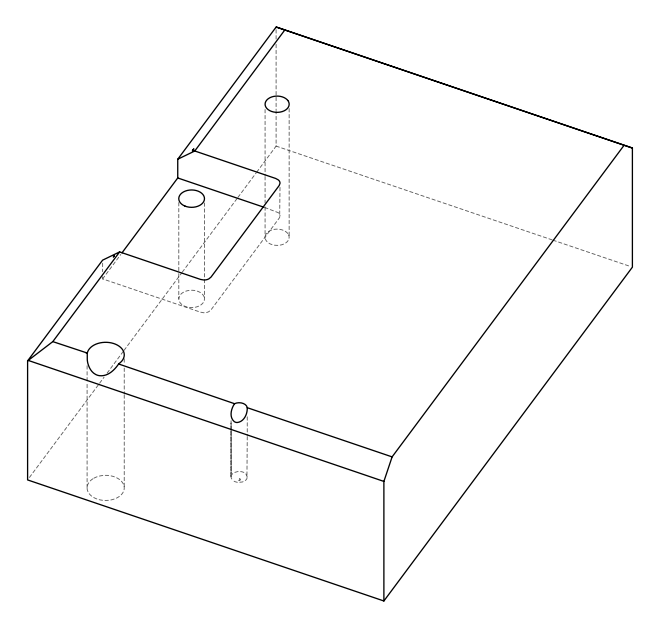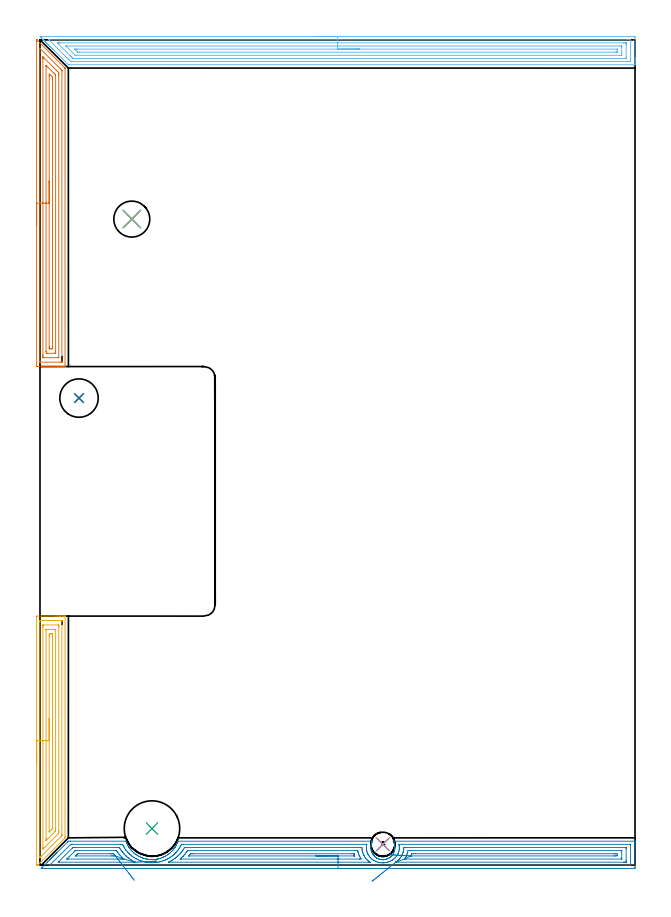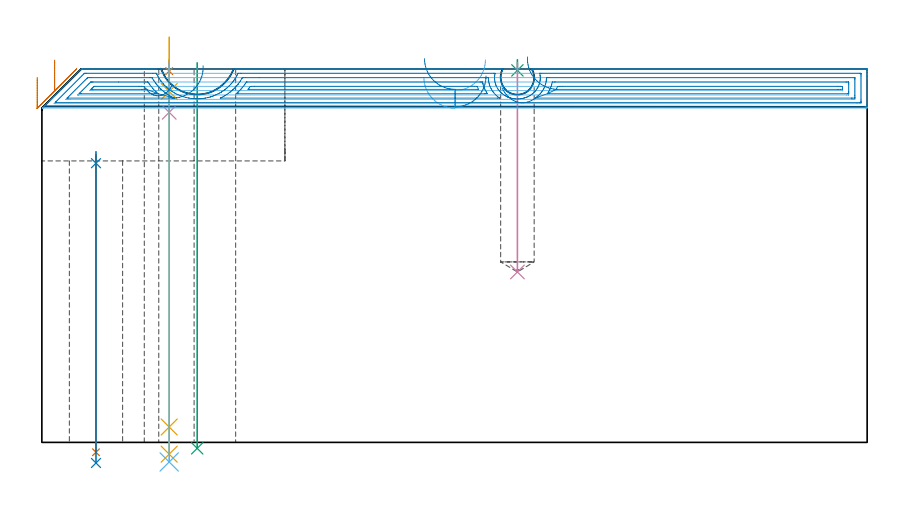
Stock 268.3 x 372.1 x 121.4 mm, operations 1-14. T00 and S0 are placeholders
(PLAN: 15 operations, 9 tool changes, 87.2 min)
(1 SPOT_DRILL | STEP1HOLE | NXT0321_9005460120000 | 0.03 min | 3 mm3)
(2 SPOT_DRILL_1 | STEP1HOLE_1 | NXT0321_9005460120000 | 0.04 min | 3300 mm3)
(3 SPOT_DRILL_2 | STEP1POCKET | NXT0321_9005460120000 | 0.03 min | 1 mm3)
(4 DRILL_BLIND_HOLE_INTO_CENTER | STEP1HOLE | NXT0301_065 | 0.07 min | 891 mm3)
(5 GUN_DRILL_THROUGH_HOLE | STEP1HOLE | UGT0307_007 | 0.65 min | 8604 mm3)
(6 DRILL_TO_ENLARGE_THROUGH_HOLE | STEP1HOLE | UGT0301_286 | 0.52 min | 15480 mm3)
(7 DRILL_THROUGH_HOLE_INTO_CENTER | STEP1HOLE_1 | NXT0301_065 | 0.39 min | 6347 mm3)
(8 DRILL_TO_ENLARGE_THROUGH_HOLE_1 | STEP1HOLE_1 | UGT0301_244 | 0.41 min | 18850 mm3)
(9 INDEXABLE_INSERT_DRILL_THROUGH_HOLE_FROM_SOLID | STEP1HOLE_2 | NXT0302_021 | 0.5 min | 59537 mm3)
(10 DRILL_BLIND_HOLE_INTO_CENTER_1 | STEP1POCKET | UGT0301_221 | 0.27 min | 5932 mm3)
(11 AREA_MILL | FG_CHAMFER_SURFACE | UGT0205_001 | 4.5 min | 9754 mm3)
(12 AREA_MILL_1 | FG_CHAMFER_SURFACE_1 | UGT0205_001 | 10.72 min | 21635 mm3)
(13 AREA_MILL_2 | FG_CHAMFER_SURFACE_2 | UGT0205_001 | 5.89 min | 11929 mm3)
(14 AREA_MILL_3 | FG_CHAMFER_SURFACE_3 | UGT0205_001 | 10.39 min | 18874 mm3)
(15 MILL_SLOT | SLOT_PARTIAL_RECTANGULAR | NXT0201_013 | Follow Part, ap 2.5, ae 75% | 52.83 min | 257282 mm3)
(TOOL NXT0321_9005460120000 | NC Spot Drill, 142deg, 12mm, Carbide, Uncoated | D12 PA142 FL30 Z2)
(TOOL NXT0301_065 | Carbide Drill 9.4mm [860.1-0940-075A1-MM 2214] | D9.4 PA140 FL98 Z2)
(TOOL UGT0307_007 | Gun Drill 10 mm | D10 PA130 FL24 Z1)
(TOOL UGT0301_286 | Twist Drill 16.2 mm | D16.2 PA118 FL125 Z2)
(TOOL UGT0301_244 | Twist Drill 17.3 mm | D17.3 PA118 FL130 Z2)
(TOOL NXT0302_021 | Index. Insert Drill 25mm [880-D2500L25-05] | D25 PA176 FL125 Z2)
(TOOL UGT0301_221 | Twist Drill 10.9 mm | D10.9 PA118 FL92 Z2)
(TOOL UGT0205_001 | Chamfer Mill 20 x 3 x 45 deg. | D20 FL50 Z2)
(TOOL NXT0201_013 | ENDMILL 10mm | D10 FL30 Z4)
(OP 1 SPOT_DRILL)
G17 G21 G94 G90
T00 M6
G54
G17 G0 G90 X41.4 Y291.3 S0 M3
G43 Z131.4 H0
G94 G81 G98 Z120.703 F250. R124.4
G80
M5
M2
(OP 2 SPOT_DRILL_1)
G17 G21 G94 G90
T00 M6
G54
G17 G0 G90 X17.6 Y210.6 S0 M3
G43 Z131.4 H0
G94 G81 G98 Z90.755 F250. R94.5
G80
M5
M2
(OP 3 SPOT_DRILL_2)
G17 G21 G94 G90
T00 M6
G54
G17 G0 G90 X154.6 Y9.4 S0 M3
G43 Z131.4 H0
G94 G81 G98 Z120.931 F250. R124.4
G80
M5
M2
(OP 4 DRILL_BLIND_HOLE_INTO_CENTER)
G17 G21 G94 G90
T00 M6
G54
G17 G0 G90 X41.4 Y291.3 S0 M3
G43 Z131.4 H1
G94 G81 G98 Z107.3 F250. R123.4
G80
M5
M2
(OP 5 GUN_DRILL_THROUGH_HOLE)
G17 G21 G94 G90
T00 M6
G54
G17 G0 G90 X41.4 Y291.3 M8
G43 Z131.728 H0
S716 M3
G94 G1 Z114.068 F125. M26
G4 X.084
Z5. F250.
G4 X.084
Z-3.832 F125.
G4 X.084
M5
M9
G0 Z131.728
M2
(OP 6 DRILL_TO_ENLARGE_THROUGH_HOLE)
G17 G21 G94 G90
T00 M6
G54
G17 G0 G90 X41.4 Y291.3 S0 M3
G43 Z131.4 H0
G94 G73 G98 Z-6.367 F250. Q15.971 R123.4
G80
M5
M2
(OP 7 DRILL_THROUGH_HOLE_INTO_CENTER)
G17 G21 G94 G90
T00 M6
G54
G17 G0 G90 X17.6 Y210.6 S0 M3
G43 Z131.4 H1
G94 G73 G98 Z-3.211 F250. Q8.61 R93.5
G80
M5
M2
(OP 8 DRILL_TO_ENLARGE_THROUGH_HOLE_1)
G17 G21 G94 G90
T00 M6
G54
G17 G0 G90 X17.6 Y210.6 S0 M3
G43 Z131.4 H0
G94 G73 G98 Z-6.697 F250. Q16.366 R93.5
G80
M5
M2
(OP 9 INDEXABLE_INSERT_DRILL_THROUGH_HOLE_FROM_SOLID)
G17 G21 G94 G90
T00 M6
G54
G17 G0 G90 X50.5 Y16.5 S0 M3
G43 Z131.4 H1
G94 G81 G98 Z-1.937 F250. R123.4
G80
M5
M2
(OP 10 DRILL_BLIND_HOLE_INTO_CENTER_1)
G17 G21 G94 G90
T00 M6
G54
G17 G0 G90 X154.6 Y9.4 S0 M3
G43 Z131.4 H0
G94 G81 G98 Z55.4 F250. R123.4
G80
M5
M2
(OP 11 AREA_MILL)
G17 G21 G94 G90
T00 M6
G54
G17 G0 G90 X-1.5 Y46.15 S1061 M3
G43 Z131.4 H0
Z118.6
G94 G1 Y46.188 Z117.728 F250.
Y46.302 Z116.864
Y46.491 Z116.012
Y46.753 Z115.18
Y47.087 Z114.374
Y47.49 Z113.6
Y47.958 Z112.864
Y48.49 Z112.172
Y49.079 Z111.529
Y49.722 Z110.94
Y50.414 Z110.409
Y51.15 Z109.94
Y51.924 Z109.537
Y52.73 Z109.203
Y53.562 Z108.941
Y54.414 Z108.752
Y55.278 Z108.638
Y56.15 Z108.6
Y111.737
X-1.496 Y112.031 Z108.602
X-1.491 Y112.29 Z108.605
X-1.227 Y112.3 Z108.87
X7.13 Z117.224
X7.786 Z117.883
X8.022 Z118.12
X8.678 Z118.775
X8.915 Z119.011
X9.388 Z119.487
X10.226 Z120.325
X10.699 Z120.798
X10.982 Z121.08
X11.261 Y112.293 Z121.353
X11.297 Y112.29 Z121.389
X11.3 Y112.182 Z121.4
Y13.014
X11.296 Y12.305 Z121.389
X11.149 Y12.149 Z121.249
X-0.899 Y0.101 Z109.2
X-0.989 Y0.01 Z109.107
X-1.135 Y0. Z108.963
X-1.141 Z108.957
X-1.345 Y0.003 Z108.754
X-1.492 Y0.005 Z108.606
X-1.495 Y0.043 Z108.604
X-1.498 Y0.118 Z108.602
X-1.5 Y0.273 Z108.6
Y56.15
X-0.086 Z110.014
Y110.037
X-0.084 Y110.116 Z110.016
X-0.079 Y110.272 Z110.021
X-0.076 Y110.292 Z110.024
X-0.07 Y110.295 Z110.03
X-0.05 Y110.299 Z110.05
X-0.007 Y110.3 Z110.093
X0.543 Z110.643
X9.464 Z119.564
X9.807 Y110.297 Z119.907
X9.855 Y110.294 Z119.955
X9.879 Y110.29 Z119.979
X9.882 Y110.194 Z119.982
X9.885 Y110.037 Z119.985
X9.886 Y13.825 Z119.986
X9.885 Y13.746 Z119.985
X9.881 Y13.589 Z119.981
X9.872 Y13.333 Z119.972
X9.807 Y13.262 Z119.907
X9.685 Y13.136 Z119.785
X9.565 Y13.014 Z119.665
X0.332 Y3.782 Z110.432
X-0.007 Y3.445 Z110.093
X-0.057 Y3.399 Z110.043
X-0.078 Y3.382 Z110.022
X-0.081 Y3.569 Z110.019
X-0.085 Y3.884 Z110.015
X-0.086 Y56.15 Z110.014
X1.328 Z111.428
X1.329 Y107.29 Z111.429
X1.33 Y107.737 Z111.43
X1.333 Y108.18 Z111.433
X1.335 Y108.282 Z111.435
X1.536 Y108.294 Z111.636
X1.658 Y108.299 Z111.758
X8.143 Z118.243
X8.384 Y108.294 Z118.484
X8.451 Y108.29 Z118.551
X8.465 Y108.277 Z118.565
X8.468 Y108.243 Z118.568
X8.47 Y108.18 Z118.57
X8.471 Y107.732 Z118.571
Y107.29
Y15.682
X8.469 Y15.237 Z118.569
X8.464 Y14.793 Z118.564
X8.453 Y14.364 Z118.553
X8.014 Y13.913 Z118.114
X1.779 Y7.678 Z111.879
X1.331 Y7.234 Z111.431
X1.33 Z111.43
X1.328 Y8.126 Z111.428
Y56.15
X2.743 Z112.843
Y105.92
X2.744 Y106.124 Z112.844
X2.746 Y106.226 Z112.846
X2.749 Y106.275 Z112.849
X2.751 Y106.29 Z112.851
X2.776 Y106.295 Z112.876
X3.562 Y106.3 Z113.662
X3.663 Z113.763
X6.238 Z116.338
X6.34 Z116.44
X7.035 Y106.291 Z117.135
X7.051 Y106.29 Z117.151
X7.053 Y106.276 Z117.153
X7.055 Y106.231 Z117.155
X7.057 Y106.139 Z117.157
Y105.954
Y15.682
X7.054 Y15.479 Z117.154
X7.051 Y15.429 Z117.151
X7.048 Y15.408 Z117.148
X7.033 Y15.39 Z117.133
X6.968 Y15.32 Z117.068
X6.787 Y15.136 Z116.887
X2.801 Y11.15 Z112.901
X2.778 Y11.128 Z112.878
X2.755 Y11.11 Z112.855
X2.754 Y11.109 Z112.854
X2.748 Y11.157 Z112.848
X2.745 Y11.235 Z112.845
X2.743 Y11.677 Z112.843
Y12.052
Y56.15
X4.157 Z114.257
Y103.139
X4.16 Y103.733 Z114.26
X4.164 Y104.022 Z114.264
X4.176 Y104.29 Z114.276
X4.454 Y104.295 Z114.554
X4.778 Y104.299 Z114.878
X5.346 Z115.446
X5.536 Y104.297 Z115.636
X5.604 Y104.293 Z115.704
X5.636 Y104.288 Z115.736
X5.638 Y104.226 Z115.738
X5.641 Y104.029 Z115.741
X5.643 Y103.733 Z115.743
Y103.437
Y17.461
X5.641 Y17.167 Z115.741
X5.636 Y16.572 Z115.736
X5.625 Y16.435 Z115.725
X5.556 Y16.362 Z115.656
X5.346 Y16.146 Z115.446
X4.454 Y15.252 Z114.554
X4.223 Y15.023 Z114.323
X4.198 Y15.001 Z114.298
X4.17 Y14.979 Z114.27
X4.163 Y15.01 Z114.263
X4.159 Y15.042 Z114.259
X4.158 Y15.089 Z114.258
X4.157 Y56.15 Z114.257
Y57.022 Z114.295
Y57.886 Z114.409
Y58.738 Z114.598
Y59.57 Z114.86
Y60.376 Z115.194
Y61.15 Z115.597
Y61.886 Z116.065
Y62.578 Z116.597
Y63.221 Z117.186
Y63.81 Z117.829
Y64.342 Z118.521
Y64.81 Z119.257
Y65.213 Z120.031
Y65.547 Z120.837
Y65.809 Z121.669
Y65.998 Z122.52
Y66.112 Z123.385
Y66.15 Z124.257
G0 Z131.4
M5
M2
(OP 12 AREA_MILL_1)
G17 G21 G94 G90
T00 M6
G54
G17 G0 G90 X124.2 Y373.6 S1061 M3
G43 Z131.4 H0
Z118.7
G94 G1 X124.238 Z117.828 F250.
X124.352 Z116.963
X124.541 Z116.112
X124.803 Z115.28
X125.137 Z114.474
X125.54 Z113.7
X126.008 Z112.964
X126.539 Z112.272
X127.129 Z111.629
X127.772 Z111.04
X128.464 Z110.508
X129.2 Z110.04
X129.974 Z109.637
X130.78 Z109.303
X131.612 Z109.041
X132.463 Z108.852
X133.328 Z108.738
X134.2 Z108.7
X267.688
X268.015 Y373.597 Z108.702
X268.29 Y373.592 Z108.706
X268.3 Y373.313 Z108.984
Y364.136 Z118.158
Y363.576 Z118.721
Y363.246 Z119.05
Y362.686 Z119.61
Y362.357 Z119.938
Y361.698 Z120.601
Y361.32 Z120.98
Y360.945 Z121.346
X268.291 Y360.903 Z121.388
X268.135 Y360.9 Z121.4
X13.212
X12.798 Y360.906 Z121.392
X12.709 Y360.99 Z121.308
X6.003 Y367.695 Z114.602
X5.941 Y367.759 Z114.54
X5.771 Y367.928 Z114.371
X5.707 Y367.991 Z114.305
X5.645 Y368.054 Z114.245
X5.474 Y368.226 Z114.073
X5.41 Y368.288 Z114.009
X5.35 Y368.35 Z113.949
X5.176 Y368.523 Z113.776
X5.114 Y368.585 Z113.712
X5.054 Y368.645 Z113.654
X4.878 Y368.821 Z113.478
X4.817 Y368.881 Z113.415
X4.759 Y368.941 Z113.358
X4.581 Y369.119 Z113.18
X4.521 Y369.178 Z113.119
X4.463 Y369.236 Z113.063
X4.283 Y369.416 Z112.883
X4.224 Y369.474 Z112.822
X4.168 Y369.532 Z112.767
X3.986 Y369.714 Z112.585
X3.928 Y369.771 Z112.526
X3.872 Y369.827 Z112.472
X3.688 Y370.012 Z112.287
X3.631 Y370.067 Z112.229
X3.577 Y370.123 Z112.176
X3.39 Y370.309 Z111.99
X3.334 Y370.364 Z111.933
X3.281 Y370.418 Z111.881
X3.093 Y370.607 Z111.692
X3.038 Y370.661 Z111.636
X2.986 Y370.714 Z111.585
X2.795 Y370.904 Z111.395
X2.741 Y370.957 Z111.34
X2.69 Y371.009 Z111.29
X2.497 Y371.202 Z111.097
X2.445 Y371.254 Z111.043
X2.395 Y371.305 Z110.994
X2.2 Y371.5 Z110.799
X2.148 Y371.55 Z110.747
X2.099 Y371.6 Z110.699
X1.902 Y371.797 Z110.502
X1.852 Y371.847 Z110.45
X1.803 Y371.896 Z110.403
X1.604 Y372.095 Z110.204
X1.555 Y372.143 Z110.154
X1.508 Y372.191 Z110.108
X1.307 Y372.393 Z109.906
X1.259 Y372.44 Z109.857
X1.212 Y372.487 Z109.812
X1.009 Y372.69 Z109.609
X0.962 Y372.736 Z109.561
X0.917 Y372.782 Z109.516
X0.712 Y372.988 Z109.311
X0.666 Y373.033 Z109.264
X0.534 Y373.166 Z109.134
X0.414 Y373.286 Z109.014
X0.221 Y373.478 Z108.82
X0.116 Y373.584 Z108.713
X0.114 Y373.594 Z108.703
X0.116 Y373.599 Z108.699
X0.332 Y373.6 Z108.7
X134.2
Y372.186 Z110.114
X265.01
X265.863 Y372.183 Z110.117
X265.902 Y372.181 Z110.119
X266.29 Y372.143 Z110.157
X266.297 Y371.75 Z110.55
X266.299 Y371.254 Z111.046
X266.3 Y370.858 Z111.442
X266.299 Y363.246 Z119.054
X266.298 Y362.853 Z119.447
X266.29 Y362.357 Z119.943
X265.94 Y362.319 Z119.981
X265.902 Y362.317 Z119.983
X265.052 Y362.314 Z119.986
X14.998
X14.144 Y362.318 Z119.982
X14.105 Y362.321 Z119.979
X13.805 Y362.357 Z119.943
X13.212 Y362.94 Z119.36
X12.904 Y363.246 Z119.054
X12.319 Y363.83 Z118.47
X4.283 Y371.868 Z110.432
X4.014 Y372.143 Z110.157
X3.985 Y372.176 Z110.124
X4.113 Y372.182 Z110.118
X4.198 Y372.185 Z110.115
X4.241 Y372.186 Z110.114
X4.283
X134.2
Y370.772 Z111.528
X263.224 Y370.771 Z111.529
X263.709
X264.117 Y370.767 Z111.533
X264.252 Y370.765 Z111.535
X264.29 Y370.76 Z111.54
X264.294 Y370.668 Z111.632
X264.298 Y370.547 Z111.753
X264.299 Y370.364 Z111.936
X264.3 Y370.181 Z112.119
X264.299 Y364.136 Z118.164
X264.298 Y363.955 Z118.345
X264.29 Y363.771 Z118.529
X264.286 Y363.734 Z118.566
X264.269 Y363.733 Z118.567
X264.219 Y363.73 Z118.57
X264.117 Y363.729 Z118.571
X15.891
X15.404 Y363.731 Z118.569
X14.998 Y363.735 Z118.565
X14.869 Y363.742 Z118.558
X14.735 Y363.872 Z118.428
X14.465 Y364.136 Z118.164
X14.105 Y364.494 Z117.806
X13.573 Y365.026 Z117.274
X8.236 Y370.364 Z111.936
X7.855 Y370.75 Z111.55
X7.847 Y370.765 Z111.535
X7.855 Y370.766 Z111.534
X8.34 Y370.77 Z111.53
X8.748 Y370.771 Z111.529
X9.231 Y370.772 Z111.528
X134.2
Y369.357 Z112.943
X261.555
X262.234 Y369.355 Z112.945
X262.272 Y369.353 Z112.947
X262.288 Y369.351 Z112.949
X262.291 Y369.333 Z112.967
X262.296 Y369.231 Z113.069
X262.299 Y369.026 Z113.274
X262.3 Y368.615 Z113.685
Y365.946 Z116.354
X262.298 Y365.486 Z116.814
X262.294 Y365.271 Z117.029
X262.29 Y365.165 Z117.135
X262.285 Y365.149 Z117.151
X262.264 Y365.147 Z117.153
X262.211 Y365.145 Z117.155
X261.438 Y365.143 Z117.157
X261.321
X16.279
X16.085 Y365.144 Z117.156
X15.988 Y365.147 Z117.153
X15.942 Y365.15 Z117.15
X15.891 Y365.165 Z117.135
X15.134 Y365.915 Z116.385
X14.998 Y366.051 Z116.249
X12.319 Y368.73 Z113.57
X11.719 Y369.339 Z112.961
X11.709 Y369.352 Z112.948
X11.712 Y369.353 Z112.947
X11.75 Y369.355 Z112.945
X11.831 Y369.357 Z112.943
X11.994
X134.2
Y367.943 Z114.357
X260.297
X260.299 Y367.94 Z114.36
Y367.695 Z114.605
X260.3 Y367.05 Z115.25
X260.297 Y366.805 Z115.495
X260.293 Y366.644 Z115.656
X260.29 Y366.57 Z115.73
X260.15 Y366.564 Z115.736
X259.899 Y366.559 Z115.741
X259.652 Y366.558 Z115.742
X17.677 Y366.557 Z115.743
X17.029 Y366.56 Z115.74
X16.972 Y366.564 Z115.736
X16.943 Y366.568 Z115.732
X16.88 Y366.625 Z115.675
X16.784 Y366.715 Z115.585
X15.805 Y367.695 Z114.605
X15.72 Y367.784 Z114.516
X15.577 Y367.937 Z114.363
X15.646 Y367.939 Z114.361
X15.891 Y367.941 Z114.359
X16.535 Y367.943 Z114.357
X16.784
X134.2
X135.071 Z114.395
X135.936 Z114.509
X136.788 Z114.698
X137.62 Z114.96
X138.426 Z115.294
X139.2 Z115.697
X139.936 Z116.165
X140.628 Z116.696
X141.271 Z117.286
X141.86 Z117.929
X142.391 Z118.621
X142.86 Z119.357
X143.263 Z120.131
X143.597 Z120.937
X143.859 Z121.769
X144.048 Z122.62
X144.162 Z123.485
X144.2 Z124.357
G0 Z131.4
M5
M2
(OP 13 AREA_MILL_2)
G17 G21 G94 G90
T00 M6
G54
G17 G0 G90 X-1.499 Y288.481 S1061 M3
G43 Z131.4 H0
Z118.601
G94 G1 Y288.519 Z117.73 F250.
Y288.633 Z116.865
Y288.822 Z116.013
Y289.084 Z115.181
Y289.418 Z114.375
Y289.821 Z113.601
Y290.289 Z112.866
Y290.82 Z112.173
Y291.41 Z111.53
Y292.053 Z110.941
Y292.745 Z110.41
Y293.481 Z109.941
Y294.255 Z109.538
Y295.061 Z109.205
Y295.893 Z108.942
Y296.744 Z108.753
X-1.498 Y297.609 Z108.64
Y298.481 Z108.602
X-1.496 Y372.06
X-1.49 Y372.1 Z108.608
X-1.471 Y372.145 Z108.626
X-1.435 Y372.124 Z108.662
X-1.419 Y372.113 Z108.678
X-1.403 Y372.1 Z108.694
X-1.37 Y372.07 Z108.727
X-1.345 Y372.046 Z108.752
X-1.166 Y371.867 Z108.933
X-0.987 Y371.687 Z109.112
X-0.275 Y370.975 Z109.824
X11.041 Y359.66 Z121.14
X11.294 Y359.408 Z121.39
X11.295 Y359.405 Z121.392
X11.296 Y359.398
X11.3 Y359.091 Z121.4
Y224.944
X11.297 Y224.81 Z121.388
X11.252 Y224.807 Z121.344
X10.911 Y224.8 Z121.01
X10.393 Z120.492
X9.807 Z119.902
X8.626 Z118.723
X8.023 Z118.116
X-1.201 Y224.801 Z108.896
X-1.491 Y224.81 Z108.606
X-1.499 Y225.098 Z108.599
Y225.125
X-1.498 Y298.481 Z108.602
X-0.084 Z110.016
X-0.082 Y368.08 Z110.018
X-0.081 Y368.156 Z110.019
X-0.076 Y368.306 Z110.024
X-0.074 Y368.314 Z110.026
X-0.067 Y368.31 Z110.033
X-0.044 Y368.292 Z110.056
X-0.007 Y368.257 Z110.093
X9.16 Y359.091 Z119.26
X9.807 Y358.44 Z119.907
X9.864 Y358.377 Z119.964
X9.876 Y358.362 Z119.976
X9.88 Y358.33 Z119.98
X9.883 Y358.278 Z119.983
X9.885 Y358.2 Z119.985
X9.886 Y358.121 Z119.986
X9.885 Y227.094 Z119.985
X9.884 Y227.015 Z119.984
X9.879 Y226.858 Z119.979
X9.871 Y226.809 Z119.971
X9.853 Y226.806 Z119.953
X9.807 Y226.804 Z119.907
X9.287 Y226.8 Z119.387
X-0.007 Y226.801 Z110.093
X-0.06 Y226.802 Z110.04
X-0.075 Y226.805 Z110.025
X-0.077 Y226.808 Z110.023
X-0.08 Y226.831 Z110.02
X-0.084 Y226.936 Z110.016
X-0.086 Y227.251 Z110.014
X-0.084 Y298.481 Z110.016
X1.33 Z111.43
X1.332 Y363.548 Z111.432
X1.333 Y363.992 Z111.433
X1.337 Y364.439 Z111.437
X1.338 Y364.45 Z111.438
X1.357 Y364.439 Z111.457
X1.778 Y364.022 Z111.878
X7.13 Y358.67 Z117.23
X7.599 Y358.2 Z117.699
X8.023 Y357.767 Z118.123
X8.464 Y357.308 Z118.564
X8.469 Y356.863 Z118.569
X8.47 Y356.417 Z118.57
X8.471 Y355.968 Z118.571
Y228.955
X8.469 Y228.843 Z118.569
X8.468 Y228.817 Z118.568
X8.466 Y228.811 Z118.566
X8.436 Y228.808 Z118.536
X8.333 Y228.803 Z118.433
X8.178 Y228.8 Z118.278
X8.023 Z118.123
X1.933 Z112.033
X1.778 Y228.802 Z111.878
X1.622 Y228.806 Z111.722
X1.336 Y228.816 Z111.436
X1.334 Y228.955 Z111.434
X1.33 Y229.402 Z111.43
X1.329 Y229.847 Z111.429
Y230.295
X1.33 Y298.481 Z111.43
X2.744 Z112.844
X2.746 Y359.982 Z112.846
X2.749 Y360.341 Z112.849
X2.752 Y360.519 Z112.852
X2.755 Y360.584 Z112.855
X2.814 Y360.527 Z112.914
X3.368 Y359.982 Z113.468
X6.238 Y357.113 Z116.338
X6.931 Y356.417 Z117.031
X7.03 Y356.31 Z117.13
X7.051 Y356.284 Z117.151
X7.053 Y356.263 Z117.153
X7.055 Y356.212 Z117.155
X7.057 Y356.008 Z117.157
Y231.629
X7.05 Y230.818 Z117.15
X6.238 Y230.801 Z116.338
X6.176 Y230.8 Z116.276
X3.499 Y230.801 Z113.599
X2.75 Y230.819 Z112.85
X2.743 Y231.556 Z112.843
Y231.629
X2.744 Y298.481 Z112.844
X4.158 Z114.258
X4.16 Y355.819 Z114.26
X4.164 Y356.417 Z114.264
X4.167 Y356.704 Z114.267
X4.454 Y356.445 Z114.554
X4.484 Y356.417 Z114.584
X5.346 Y355.555 Z115.446
X5.375 Y355.525 Z115.475
X5.636 Y355.236 Z115.736
X5.641 Y354.634 Z115.741
X5.642 Y354.338 Z115.742
X5.643 Y234.007 Z115.743
X5.642 Y233.412 Z115.742
X5.64 Y233.118 Z115.74
X5.636 Y232.828 Z115.736
X5.346 Y232.81 Z115.446
X5.063 Y232.803 Z115.163
X4.454 Y232.802 Z114.554
X4.171 Y232.804 Z114.271
X4.162 Y232.812 Z114.262
X4.16 Y232.814 Z114.26
X4.158 Y233.412 Z114.258
X4.157 Y233.708 Z114.257
X4.158 Y298.481 Z114.258
Y299.352 Z114.296
Y300.217 Z114.41
Y301.069 Z114.599
Y301.901 Z114.862
Y302.707 Z115.195
Y303.481 Z115.598
X4.159 Y304.217 Z116.067
Y304.909 Z116.598
Y305.552 Z117.187
Y306.141 Z117.831
Y306.672 Z118.523
Y307.141 Z119.259
Y307.544 Z120.032
Y307.878 Z120.838
Y308.14 Z121.67
Y308.329 Z122.522
Y308.443 Z123.387
Y308.481 Z124.259
G0 Z131.4
M5
M2
(OP 14 AREA_MILL_3)
G17 G21 G94 G90
T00 M6
G54
G17 G0 G90 X144.4 Y-1.5 S1061 M3
G43 Z131.4 H0
Z119.1
G94 G1 X144.362 Z118.228 F250.
X144.248 Z117.363
X144.059 Z116.512
X143.797 Z115.68
X143.463 Z114.874
X143.06 Z114.1
X142.592 Z113.364
X142.061 Z112.672
X141.471 Z112.029
X140.828 Z111.44
X140.136 Z110.908
X139.4 Z110.44
X138.626 Z110.037
X137.82 Z109.703
X136.988 Z109.441
X136.137 Z109.252
X135.272 Z109.138
X134.4 Z109.1
X0.686
X0.519 Y-1.493 Z109.107
X0.686 Y-1.317 Z109.283
X1.133 Y-0.866 Z109.732
X2.248 Y0.248 Z110.847
X3.369 Y1.369 Z111.969
X4.156 Y2.157 Z112.755
X4.264 Y2.265 Z112.861
X4.6 Y2.6 Z113.2
X4.806 Y2.806 Z113.405
X5.036 Y3.037 Z113.635
X5.158 Y3.16 Z113.756
X5.329 Y3.33 Z113.928
X5.605 Y3.606 Z114.204
X5.768 Y3.77 Z114.365
X5.928 Y3.929 Z114.526
X6.052 Y4.053 Z114.651
X6.208 Y4.21 Z114.805
X6.361 Y4.362 Z114.959
X6.5 Y4.501 Z115.098
X6.648 Y4.65 Z115.245
X6.794 Y4.795 Z115.392
X6.947 Y4.948 Z115.546
X7.088 Y5.09 Z115.686
X7.226 Y5.228 Z115.825
X7.394 Y5.395 Z115.993
X7.528 Y5.53 Z116.126
X7.659 Y5.66 Z116.258
X12.369 Y10.37 Z120.969
X12.761 Y10.759 Z121.358
X12.799 Y10.793 Z121.393
X12.843 Y10.795 Z121.395
X13.655 Y10.8 Z121.4
X38.698
X38.719 Y10.794 Z121.393
X38.734 Y10.775 Z121.374
X38.759 Y10.713 Z121.312
X38.764 Y10.699 Z121.298
X39.013 Y10.089 Z120.687
X39.085 Y9.93 Z120.525
X39.127 Y9.833 Z120.431
X39.21 Y9.648 Z120.248
X39.426 Y9.213 Z119.812
X39.658 Y8.784 Z119.382
X39.93 Y8.339 Z118.936
X40.043 Y8.17 Z118.766
X40.186 Y7.952 Z118.552
X40.223 Y7.897 Z118.496
X40.343 Y7.73 Z118.326
X40.531 Y7.463 Z118.062
X40.9 Y7.008 Z117.606
X41.035 Y6.85 Z117.449
X41.26 Y6.588 Z117.187
X41.445 Y6.387 Z116.985
X41.787 Y6.045 Z116.644
X42.138 Y5.713 Z116.312
X42.276 Y5.592 Z116.191
X42.339 Y5.537 Z116.136
X42.777 Y5.181 Z115.78
X43.224 Y4.838 Z115.437
X43.676 Y4.535 Z115.132
X44.127 Y4.253 Z114.85
X44.64 Y3.964 Z114.561
X44.895 Y3.833 Z114.433
X44.959 Y3.802 Z114.399
X45.02 Y3.77 Z114.368
X45.465 Y3.565 Z114.164
X45.914 Y3.381 Z113.977
X46.051 Y3.33 Z113.929
X46.152 Y3.293 Z113.893
X46.301 Y3.241 Z113.837
X46.469 Y3.179 Z113.778
X46.72 Y3.088 Z113.687
X46.808 Y3.06 Z113.659
X47.254 Y2.934 Z113.534
X47.702 Y2.824 Z113.421
X48.047 Y2.75 Z113.35
X48.148 Y2.729 Z113.329
X48.537 Y2.663 Z113.261
X48.596 Y2.653 Z113.251
X48.879 Y2.614 Z113.213
X49.042 Y2.593 Z113.19
X49.431 Y2.557 Z113.146
X49.489 Y2.551 Z113.14
X49.717 Y2.537 Z113.123
X49.936 Y2.52 Z113.112
X50.079 Y2.513 Z113.106
X50.235 Y2.505 Z113.104
X50.271 Y2.504 Z113.102
X50.772 Y2.508 Z113.106
X50.807 Y2.51 Z113.108
X51.22 Y2.53 Z113.121
X51.277 Y2.532 Z113.124
X51.724 Y2.566 Z113.162
X52.171 Y2.619 Z113.215
X52.618 Y2.686 Z113.286
X52.915 Y2.743 Z113.343
X53.009 Y2.763 Z113.359
X53.065 Y2.773 Z113.37
X53.178 Y2.799 Z113.397
X53.512 Y2.877 Z113.473
X53.903 Y2.982 Z113.575
X53.958 Y2.995 Z113.591
X53.99 Y3.003 Z113.601
X54.106 Y3.037 Z113.636
X54.144 Y3.048 Z113.647
X54.278 Y3.089 Z113.685
X54.351 Y3.116 Z113.709
X54.852 Y3.291 Z113.887
X55.301 Y3.467 Z114.065
X55.746 Y3.662 Z114.261
X55.767 Y3.672 Z114.271
X56.139 Y3.856 Z114.452
X56.265 Y3.917 Z114.514
X56.36 Y3.963 Z114.561
X56.64 Y4.117 Z114.716
X56.974 Y4.318 Z114.918
X57.09 Y4.387 Z114.987
X57.533 Y4.671 Z115.271
X57.555 Y4.687 Z115.286
X57.772 Y4.838 Z115.436
X57.928 Y4.96 Z115.556
X58.227 Y5.189 Z115.788
X58.375 Y5.304 Z115.901
X58.427 Y5.344 Z115.941
X58.858 Y5.712 Z116.312
X59.321 Y6.151 Z116.747
X59.426 Y6.263 Z116.858
X59.735 Y6.587 Z117.187
X59.962 Y6.85 Z117.447
X60.215 Y7.139 Z117.737
X60.33 Y7.29 Z117.884
X60.466 Y7.464 Z118.061
X60.777 Y7.897 Z118.496
X60.864 Y8.026 Z118.625
X60.96 Y8.17 Z118.765
X61.059 Y8.315 Z118.915
X61.109 Y8.39 Z118.989
X61.129 Y8.424 Z119.024
X61.236 Y8.61 Z119.204
X61.348 Y8.8 Z119.397
X61.57 Y9.213 Z119.812
X61.915 Y9.93 Z120.527
X61.953 Y10.007 Z120.607
X62.002 Y10.11 Z120.709
X62.034 Y10.189 Z120.788
X62.104 Y10.37 Z120.964
X62.195 Y10.603 Z121.199
X62.249 Y10.733 Z121.326
X62.281 Y10.797 Z121.389
X62.4 Y10.8 Z121.4
X149.605
X149.971 Y10.793 Z121.392
X149.852 Y10.563 Z121.162
X149.79 Y10.448 Z121.048
X149.611 Y10.088 Z120.688
X149.595 Y10.051 Z120.651
X149.444 Y9.635 Z120.235
X149.321 Y9.213 Z119.813
X149.232 Y8.777 Z119.377
X149.178 Y8.338 Z118.938
X149.16 Y7.9 Z118.5
X149.178 Y7.463 Z118.063
X149.232 Y7.024 Z117.624
X149.321 Y6.588 Z117.188
X149.444 Y6.165 Z116.765
X149.595 Y5.749 Z116.349
X149.611 Y5.712 Z116.312
X149.841 Y5.269 Z115.869
X150.101 Y4.837 Z115.437
X150.287 Y4.578 Z115.177
X150.356 Y4.492 Z115.091
X150.488 Y4.33 Z114.926
X150.5 Y4.318 Z114.914
X150.605 Y4.21 Z114.806
X150.697 Y4.113 Z114.712
X150.798 Y4.009 Z114.608
X150.843 Y3.963 Z114.561
X150.896 Y3.917 Z114.512
X151.012 Y3.811 Z114.411
X151.096 Y3.737 Z114.336
X151.382 Y3.511 Z114.106
X151.65 Y3.33 Z113.928
X151.709 Y3.291 Z113.888
X151.841 Y3.213 Z113.808
X152.048 Y3.089 Z113.685
X152.087 Y3.07 Z113.666
X152.276 Y2.978 Z113.575
X152.547 Y2.867 Z113.465
X152.719 Y2.799 Z113.393
X153.044 Y2.693 Z113.291
X153.17 Y2.653 Z113.25
X153.615 Y2.55 Z113.147
X154.077 Y2.484 Z113.078
X154.287 Y2.464 Z113.062
X154.493 Y2.459 Z113.057
X154.57 Y2.458 Z113.052
X154.622 Y2.457
X154.738 Y2.463 Z113.055
X154.783 Y2.464 Z113.058
X154.945 Y2.472 Z113.063
X154.957 Y2.473 Z113.064
X154.972 Y2.474 Z113.066
X155.039 Y2.483 Z113.072
X155.405 Y2.522 Z113.118
X155.851 Y2.607 Z113.204
X156.301 Y2.734 Z113.334
X156.419 Y2.778 Z113.378
X156.745 Y2.901 Z113.498
X157.151 Y3.088 Z113.686
X157.208 Y3.12 Z113.718
X157.399 Y3.23 Z113.828
X157.639 Y3.382 Z113.98
X157.935 Y3.606 Z114.206
X158.008 Y3.661 Z114.261
X158.251 Y3.869 Z114.468
X158.36 Y3.963 Z114.562
X158.533 Y4.133 Z114.732
X158.599 Y4.21 Z114.809
X158.778 Y4.425 Z115.011
X158.828 Y4.483 Z115.071
X158.996 Y4.704 Z115.302
X159.097 Y4.838 Z115.436
X159.252 Y5.09 Z115.689
X159.426 Y5.372 Z115.971
X159.582 Y5.712 Z116.312
X159.749 Y6.147 Z116.747
X159.879 Y6.588 Z117.188
X159.968 Y7.024 Z117.624
X160.022 Y7.463 Z118.063
X160.04 Y7.9 Z118.5
X160.022 Y8.338 Z118.938
X159.968 Y8.777 Z119.377
X159.879 Y9.213 Z119.813
X159.749 Y9.653 Z120.253
X159.582 Y10.088 Z120.688
X159.444 Y10.393 Z120.993
X159.426 Y10.431 Z121.031
X159.244 Y10.77 Z121.366
X159.252 Y10.795 Z121.391
X159.444 Y10.8 Z121.4
X268.114
X268.29 Y10.797 Z121.388
X268.3 Y10.443 Z121.042
Y10.22 Z120.82
Y9.49 Z120.085
Y8.245 Z118.841
Y6.85 Z117.445
Y-0.812 Z109.785
X268.297 Y-1.07 Z109.528
X268.29 Y-1.492 Z109.106
X268.101 Y-1.496 Z109.102
X267.667 Y-1.5 Z109.1
X134.4
Y-0.086 Z110.514
X4.711 Y-0.085 Z110.515
X4.604 Y-0.084 Z110.516
X4.442 Y-0.08 Z110.52
X4.383 Y-0.077 Z110.523
X4.395 Y-0.063 Z110.537
X4.485 Y0.032 Z110.632
X4.581 Y0.131 Z110.731
X4.711 Y0.261 Z110.861
X13.655 Y9.205 Z119.805
X13.8 Y9.347 Z119.947
X13.826 Y9.37 Z119.97
X13.84 Y9.378 Z119.978
X13.86 Y9.381 Z119.981
X13.958 Y9.384 Z119.984
X14.155 Y9.385 Z119.985
X14.549 Y9.386 Z119.986
X36.121
X36.91 Y9.385 Z119.985
X37.018 Y9.383 Z119.983
X37.16 Y9.379 Z119.979
X37.227 Y9.369 Z119.969
X37.264 Y9.299 Z119.899
X37.299 Y9.231 Z119.831
X37.418 Y8.989 Z119.589
X37.618 Y8.61 Z119.21
X37.804 Y8.263 Z118.863
X38.135 Y7.73 Z118.33
X38.698 Y6.893 Z117.493
X38.73 Y6.85 Z117.45
X38.819 Y6.731 Z117.331
X39.458 Y5.97 Z116.57
X39.593 Y5.815 Z116.415
X39.953 Y5.441 Z116.041
X40.308 Y5.09 Z115.69
X40.487 Y4.921 Z115.521
X40.871 Y4.585 Z115.185
X41.326 Y4.21 Z114.81
X41.382 Y4.165 Z114.765
X41.59 Y4.005 Z114.605
X42.276 Y3.533 Z114.133
X42.597 Y3.33 Z113.93
X43.17 Y2.991 Z113.591
X43.424 Y2.848 Z113.448
X43.925 Y2.587 Z113.187
X44.102 Y2.505 Z113.105
X44.226 Y2.45 Z113.05
X44.959 Y2.145 Z112.745
X45.461 Y1.956 Z112.556
X45.854 Y1.819 Z112.419
X45.963 Y1.785 Z112.385
X46.711 Y1.57 Z112.17
X46.748 Y1.561 Z112.161
X46.761 Y1.558 Z112.158
X47.642 Y1.368 Z111.968
X47.892 Y1.324 Z111.924
X48.537 Y1.227 Z111.827
X48.933 Y1.181 Z111.781
X49.431 Y1.136 Z111.736
X49.902 Y1.107 Z111.707
X50.326 Y1.096 Z111.696
X50.804 Y1.1 Z111.7
X51.22 Y1.116 Z111.716
X51.655 Y1.142 Z111.742
X52.115 Y1.183 Z111.783
X52.466 Y1.225 Z111.825
X53.009 Y1.306 Z111.906
X53.236 Y1.347 Z111.947
X53.903 Y1.481 Z112.081
X53.978 Y1.497 Z112.097
X54.283 Y1.57 Z112.17
X54.735 Y1.693 Z112.293
X54.798 Y1.712 Z112.312
X55.361 Y1.896 Z112.496
X55.692 Y2.013 Z112.613
X56.012 Y2.136 Z112.736
X56.587 Y2.368 Z112.968
X56.645 Y2.393 Z112.993
X56.772 Y2.45 Z113.05
X57.246 Y2.682 Z113.282
X57.481 Y2.799 Z113.399
X57.829 Y2.988 Z113.588
X58.375 Y3.304 Z113.904
X58.392 Y3.314 Z113.914
X58.417 Y3.33 Z113.93
X58.927 Y3.667 Z114.267
X59.27 Y3.908 Z114.508
X59.445 Y4.038 Z114.638
X59.668 Y4.21 Z114.81
X59.941 Y4.429 Z115.029
X60.164 Y4.614 Z115.214
X60.419 Y4.839 Z115.439
X60.692 Y5.09 Z115.69
X60.878 Y5.268 Z115.868
X61.059 Y5.448 Z116.048
X61.312 Y5.72 Z116.32
X61.54 Y5.97 Z116.57
X61.732 Y6.188 Z116.788
X61.953 Y6.446 Z117.046
X62.131 Y6.675 Z117.275
X62.261 Y6.85 Z117.45
X62.503 Y7.189 Z117.789
X62.847 Y7.682 Z118.282
X62.866 Y7.711 Z118.311
X62.878 Y7.73 Z118.33
X63.192 Y8.27 Z118.87
X63.376 Y8.61 Z119.21
X63.5 Y8.847 Z119.447
X63.742 Y9.33 Z119.93
X63.776 Y9.379 Z119.979
X63.796 Y9.381 Z119.981
X63.85 Y9.383 Z119.983
X64.636 Y9.386 Z119.986
X64.742
X146.922 Y9.385 Z119.985
X147.029
X147.272 Y9.38 Z119.98
X147.323 Y9.379 Z119.979
X147.322 Y9.35 Z119.95
X147.318 Y9.318 Z119.918
X147.289 Y9.129 Z119.729
X147.214 Y8.61 Z119.21
X147.187 Y8.349 Z118.949
X147.176 Y7.73 Z118.33
X147.187 Y7.469 Z118.069
X147.257 Y6.85 Z117.45
X147.34 Y6.439 Z117.039
X147.469 Y5.97 Z116.57
X147.575 Y5.655 Z116.255
X147.652 Y5.44 Z116.04
X147.791 Y5.115 Z115.715
X147.804 Y5.09 Z115.69
X147.816 Y5.066 Z115.666
X148.132 Y4.515 Z115.115
X148.319 Y4.21 Z114.81
X148.711 Y3.69 Z114.29
X149.043 Y3.33 Z113.93
X149.325 Y3.051 Z113.651
X149.605 Y2.803 Z113.403
X150.067 Y2.45 Z113.05
X150.5 Y2.17 Z112.77
X150.717 Y2.04 Z112.64
X151.146 Y1.814 Z112.414
X151.394 Y1.705 Z112.305
X151.451 Y1.682 Z112.282
X151.739 Y1.57 Z112.17
X152.288 Y1.389 Z111.989
X152.548 Y1.315 Z111.915
X153.183 Y1.175 Z111.775
X153.657 Y1.104 Z111.704
X154.077 Y1.064 Z111.664
X154.609 Y1.047 Z111.647
X154.972 Y1.059 Z111.659
X155.45 Y1.099 Z111.699
X155.866 Y1.151 Z111.751
X156.223 Y1.219 Z111.819
X156.467 Y1.268 Z111.868
X156.76 Y1.347 Z111.947
X156.936 Y1.398 Z111.998
X157.462 Y1.57 Z112.17
X157.655 Y1.641 Z112.241
X157.777 Y1.691 Z112.291
X158.274 Y1.925 Z112.525
X158.549 Y2.077 Z112.677
X158.785 Y2.218 Z112.818
X159.132 Y2.45 Z113.05
X159.311 Y2.581 Z113.181
X159.444 Y2.684 Z113.284
X159.797 Y2.982 Z113.582
X160.168 Y3.33 Z113.93
X160.251 Y3.416 Z114.016
X160.338 Y3.514 Z114.114
X160.65 Y3.903 Z114.503
X160.878 Y4.21 Z114.81
X161.016 Y4.423 Z115.023
X161.232 Y4.769 Z115.369
X161.342 Y4.982 Z115.582
X161.39 Y5.09 Z115.69
X161.603 Y5.605 Z116.205
X161.729 Y5.97 Z116.57
X161.819 Y6.273 Z116.873
X161.943 Y6.85 Z117.45
X161.968 Y7.006 Z117.606
X162.005 Y7.345 Z117.945
X162.029 Y7.73 Z118.33
X162.033 Y7.822 Z118.422
X162.018 Y8.218 Z118.818
X161.989 Y8.61 Z119.21
X161.975 Y8.759 Z119.359
X161.885 Y9.325 Z119.925
X161.879 Y9.381 Z119.981
X161.882 Y9.382 Z119.982
X161.93 Y9.384 Z119.984
X162.127 Y9.385 Z119.985
X162.233 Y9.386 Z119.986
X265.984 Y9.385 Z119.985
X266.252 Y9.383 Z119.983
X266.283 Y9.38 Z119.98
X266.29 Y9.378 Z119.978
X266.294 Y9.368 Z119.968
X266.298 Y9.331 Z119.931
X266.299 Y9.295 Z119.895
X266.3 Y9.075 Z119.675
X266.299 Y0.137 Z110.737
X266.297 Y0.027 Z110.627
X266.292 Y-0.047 Z110.553
X266.288 Y-0.079 Z110.521
X265.772 Y-0.086 Z110.514
X134.4
Y1.328 Z111.928
X58.236 Y1.329 Z111.929
X58.093 Y1.33 Z111.93
X58.026 Y1.332 Z111.932
X58.023 Y1.333 Z111.933
X58.024 Y1.335 Z111.935
X58.057 Y1.353 Z111.953
X58.417 Y1.53 Z112.13
X58.497 Y1.57 Z112.17
X58.997 Y1.839 Z112.439
X59.27 Y1.995 Z112.595
X59.558 Y2.167 Z112.767
X60.02 Y2.45 Z113.05
X60.107 Y2.506 Z113.106
X60.164 Y2.544 Z113.144
X60.63 Y2.872 Z113.472
X61.059 Y3.189 Z113.789
X61.139 Y3.251 Z113.851
X61.239 Y3.33 Z113.93
X61.627 Y3.651 Z114.251
X61.953 Y3.927 Z114.527
X62.103 Y4.063 Z114.663
X62.259 Y4.21 Z114.81
X62.554 Y4.499 Z115.099
X62.847 Y4.794 Z115.394
X62.991 Y4.948 Z115.548
X63.119 Y5.09 Z115.69
X63.407 Y5.419 Z116.019
X63.742 Y5.808 Z116.408
X63.814 Y5.899 Z116.499
X63.867 Y5.97 Z116.57
X64.187 Y6.412 Z117.012
X64.498 Y6.85 Z117.45
X64.554 Y6.931 Z117.531
X64.636 Y7.054 Z117.654
X65.042 Y7.73 Z118.33
X65.154 Y7.916 Z118.516
X65.176 Y7.949 Z118.549
X65.186 Y7.961 Z118.561
X65.205 Y7.965 Z118.565
X65.288 Y7.968 Z118.568
X65.531 Y7.97 Z118.57
X66.179 Y7.971 Z118.571
X70.682
X144.239
X144.892 Y7.967 Z118.567
X145.133 Y7.964 Z118.564
X145.163 Y7.73 Z118.33
X145.167 Y7.697 Z118.297
X145.246 Y6.85 Z117.45
X145.26 Y6.725 Z117.325
X145.346 Y6.311 Z116.911
X145.432 Y5.97 Z116.57
X145.546 Y5.564 Z116.164
X145.715 Y5.09 Z115.69
X146.027 Y4.424 Z115.024
X146.144 Y4.21 Z114.81
X146.286 Y3.956 Z114.556
X146.586 Y3.503 Z114.103
X146.714 Y3.33 Z113.93
X146.922 Y3.057 Z113.657
X147.474 Y2.45 Z113.05
X147.816 Y2.12 Z112.72
X148.114 Y1.861 Z112.461
X148.489 Y1.57 Z112.17
X148.711 Y1.402 Z112.002
X148.766 Y1.356 Z111.956
X148.792 Y1.333 Z111.933
X148.78 Y1.331 Z111.931
X148.759 Y1.33 Z111.93
X148.711 Y1.329 Z111.929
X148.062 Y1.328 Z111.928
X134.4
Y2.743 Z113.343
X63.742
X63.441 Y2.746 Z113.346
X63.288 Y2.75 Z113.35
X63.205 Y2.761 Z113.361
X63.269 Y2.822 Z113.422
X63.318 Y2.867 Z113.467
X63.544 Y3.069 Z113.669
X63.742 Y3.247 Z113.847
X63.785 Y3.288 Z113.888
X63.829 Y3.33 Z113.93
X64.232 Y3.728 Z114.328
X64.636 Y4.139 Z114.739
X64.671 Y4.176 Z114.776
X64.701 Y4.21 Z114.81
X65.084 Y4.649 Z115.249
X65.466 Y5.09 Z115.69
X65.495 Y5.125 Z115.725
X65.531 Y5.171 Z115.771
X65.871 Y5.635 Z116.235
X66.113 Y5.97 Z116.57
X66.241 Y6.151 Z116.751
X66.425 Y6.417 Z117.017
X66.512 Y6.537 Z117.137
X66.524 Y6.551 Z117.151
X66.538 Y6.553 Z117.153
X66.574 Y6.555 Z117.155
X66.723 Y6.557 Z117.157
X142.45
X142.748 Y6.556 Z117.156
X143.046 Y6.553 Z117.153
X143.194 Y6.55 Z117.15
X143.262 Y6.541 Z117.141
X143.344 Y6.171 Z116.771
X143.392 Y5.97 Z116.57
X143.407 Y5.908 Z116.508
X143.655 Y5.09 Z115.69
X143.826 Y4.616 Z115.216
X144.023 Y4.21 Z114.81
X144.239 Y3.778 Z114.378
X144.494 Y3.33 Z113.93
X144.829 Y2.75 Z113.35
X144.239 Y2.745 Z113.345
X143.94 Y2.743 Z113.343
X134.4
Y4.157 Z114.757
X67.319
X67.266 Y4.159 Z114.759
X67.158 Y4.164 Z114.764
X67.033 Y4.173 Z114.773
X67.06 Y4.21 Z114.81
X67.173 Y4.354 Z114.954
X67.319 Y4.539 Z115.139
X67.56 Y4.853 Z115.453
X67.742 Y5.09 Z115.69
X68.166 Y5.137 Z115.737
X68.214 Y5.139 Z115.739
X69.054 Y5.143 Z115.743
X69.108
X140.661
X141.506 Y5.138 Z115.738
X141.555 Y5.136 Z115.736
X141.584 Y5.122 Z115.722
X141.597 Y5.09 Z115.69
X141.622 Y5.024 Z115.624
X141.899 Y4.21 Z114.81
X141.912 Y4.171 Z114.771
X141.771 Y4.163 Z114.763
X141.663 Y4.158 Z114.758
X141.609 Y4.157 Z114.757
X141.555
X134.4
X133.529 Z114.795
X132.664 Z114.909
X131.812 Z115.098
X130.98 Z115.36
X130.174 Z115.694
X129.4 Z116.097
X128.664 Z116.565
X127.972 Z117.096
X127.329 Z117.686
X126.74 Z118.329
X126.209 Z119.021
X125.74 Z119.757
X125.337 Z120.531
X125.003 Z121.337
X124.741 Z122.169
X124.552 Z123.02
X124.438 Z123.885
X124.4 Z124.757
G0 X149.687 Y-7.333 Z115.08
G1 X150.073 Y-7.021 Z114.363
X150.506 Y-6.671 Z113.691
X150.983 Y-6.285 Z113.071
X151.5 Y-5.867 Z112.506
X152.053 Y-5.419 Z112.001
X152.639 Y-4.946 Z111.561
X153.252 Y-4.45 Z111.187
X153.888 Y-3.935 Z110.884
X154.542 Y-3.406 Z110.654
X155.209 Y-2.867 Z110.497
X155.885 Y-2.32 Z110.416
X156.563 Y-1.772 Z110.411
X157.239 Y-1.225 Z110.482
X157.908 Y-0.684 Z110.628
X158.564 Y-0.153 Z110.849
X159.202 Y0.363 Z111.143
X159.819 Y0.862 Z111.507
X160.408 Y1.339 Z111.939
X160.429 Y1.355 Z111.955
X160.5 Y1.411 Z112.011
X160.71 Y1.57 Z112.17
X161. Y1.798 Z112.398
X161.232 Y1.99 Z112.59
X161.477 Y2.209 Z112.809
X161.734 Y2.45 Z113.05
X161.925 Y2.648 Z113.248
X162.127 Y2.878 Z113.478
X162.33 Y3.13 Z113.73
X162.483 Y3.33 Z113.93
X162.708 Y3.638 Z114.238
X163.021 Y4.126 Z114.726
X163.053 Y4.179 Z114.779
X163.07 Y4.21 Z114.81
X163.24 Y4.54 Z115.14
X163.343 Y4.774 Z115.374
X163.474 Y5.09 Z115.69
X163.723 Y5.781 Z116.381
X163.778 Y5.97 Z116.57
X163.806 Y6.078 Z116.678
X163.916 Y6.571 Z117.171
X163.955 Y6.811 Z117.411
X163.96 Y6.85 Z117.45
X164. Y7.244 Z117.844
X164.027 Y7.62 Z118.22
X164.044 Y7.962 Z118.562
X164.155 Y7.965 Z118.565
X164.319 Y7.969 Z118.569
X164.565 Y7.971 Z118.571
X164.81
X264.089
X264.171 Y7.97 Z118.57
X264.237 Y7.968 Z118.568
X264.277 Y7.965 Z118.565
X264.29 Y7.96 Z118.56
X264.292 Y7.936 Z118.536
X264.297 Y7.73 Z118.33
X264.3 Y7.523 Z118.123
Y2.243 Z112.843
X264.298 Y1.57 Z112.17
X264.295 Y1.368 Z111.968
X264.291 Y1.339 Z111.939
X264.272 Y1.335 Z111.935
X264.212 Y1.332 Z111.932
X264.089 Y1.33 Z111.93
X263.441 Y1.329 Z111.929
X263.195 Y1.328 Z111.928
X160.508 Y1.329 Z111.929
X160.478 Y1.33 Z111.93
X160.408 Y1.339 Z111.939
X164.341 Y2.749 Z113.349
X164.346 Y2.769 Z113.369
X164.371 Y2.813 Z113.413
X164.398 Y2.856 Z113.456
X164.709 Y3.33 Z113.93
X164.748 Y3.391 Z113.991
X164.81 Y3.491 Z114.091
X165.066 Y3.958 Z114.558
X165.189 Y4.21 Z114.81
X165.341 Y4.568 Z115.168
X165.541 Y5.09 Z115.69
X165.584 Y5.209 Z115.809
X165.704 Y5.562 Z116.162
X165.789 Y5.887 Z116.487
X165.935 Y6.543 Z117.143
X166.008 Y6.551 Z117.151
X166.599 Y6.555 Z117.155
X166.897 Y6.557 Z117.157
X261.704
X262.151 Y6.555 Z117.155
X262.241 Y6.553 Z117.153
X262.279 Y6.551 Z117.151
X262.29 Y6.543 Z117.143
X262.293 Y6.519 Z117.119
X262.296 Y6.409 Z117.009
X262.3 Y5.971 Z116.571
Y3.331 Z113.931
X262.298 Y2.89 Z113.49
X262.295 Y2.781 Z113.381
X262.291 Y2.755 Z113.355
X262.288 Y2.75 Z113.35
X262.274 Y2.747 Z113.347
X262.202 Y2.744 Z113.344
X262.003 Y2.743 Z113.343
X164.81
X164.511 Y2.744 Z113.344
X164.341 Y2.749 Z113.349
X167.278 Y4.165 Z114.765
X167.28 Y4.179 Z114.779
X167.289 Y4.21 Z114.81
X167.342 Y4.359 Z114.959
X167.579 Y5.005 Z115.605
X167.613 Y5.09 Z115.69
X168.338 Y5.139 Z115.739
X168.388 Y5.141 Z115.741
X169.228 Y5.143 Z115.743
X258.723
X259.566 Y5.141 Z115.741
X259.617 Y5.138 Z115.738
X260.29 Y5.09 Z115.69
X260.295 Y4.424 Z115.024
X260.29 Y4.21 Z114.81
X259.667 Y4.161 Z114.761
X259.617 Y4.16 Z114.76
X258.777 Y4.157 Z114.757
X167.493
X167.439 Y4.158 Z114.758
X167.332 Y4.162 Z114.762
X167.278 Y4.165 Z114.765
X166.411 Y4.214 Z114.852
X165.555 Y4.262 Z115.014
X164.717 Y4.31 Z115.251
X163.902 Y4.356 Z115.56
X163.117 Y4.4 Z115.938
X162.369 Y4.442 Z116.384
X161.661 Y4.482 Z116.893
X161.001 Y4.519 Z117.462
X160.393 Y4.553 Z118.087
X159.842 Y4.584 Z118.762
X159.351 Y4.612 Z119.483
X158.925 Y4.636 Z120.244
X158.567 Y4.656 Z121.039
X158.28 Y4.673 Z121.863
X158.065 Y4.685 Z122.708
X157.924 Y4.693 Z123.569
X157.859 Y4.696 Z124.439
X157.87 Z125.311
G0 Z131.4
X52.423 Y1.819
Z122.432
G1 X52.43 Z121.56
X52.36 Y1.816 Z120.69
X52.215 Y1.808 Z119.83
X51.996 Y1.797 Z118.986
X51.704 Y1.782 Z118.164
X51.342 Y1.764 Z117.37
X50.912 Y1.742 Z116.612
X50.418 Y1.716 Z115.893
X49.863 Y1.688 Z115.221
X49.251 Y1.657 Z114.599
X48.588 Y1.623 Z114.034
X47.878 Y1.586 Z113.528
X47.127 Y1.548 Z113.086
X46.34 Y1.508 Z112.711
X45.523 Y1.466 Z112.407
X44.684 Y1.423 Z112.175
X43.827 Y1.379 Z112.017
X42.959 Y1.335 Z111.935
X42.931 Y1.333 Z111.933
X42.767 Y1.33 Z111.93
X42.521 Y1.329 Z111.929
X42.276 Y1.328 Z111.928
X8.534 Y1.329 Z111.929
X8.329 Y1.33 Z111.93
X8.288 Y1.332 Z111.932
X8.248 Y1.335 Z111.935
X8.268 Y1.363 Z111.963
X8.288 Y1.388 Z111.988
X14.629 Y7.73 Z118.33
X14.795 Y7.888 Z118.488
X14.856 Y7.945 Z118.545
X14.886 Y7.965 Z118.565
X14.953 Y7.966 Z118.566
X15.199 Y7.97 Z118.57
X15.444 Y7.971 Z118.571
X16.092
X35.121
X35.774 Y7.967 Z118.567
X35.795 Y7.965 Z118.565
X35.817 Y7.948 Z118.548
X35.864 Y7.878 Z118.478
X35.949 Y7.73 Z118.33
X36.015 Y7.616 Z118.216
X36.317 Y7.141 Z117.741
X36.512 Y6.85 Z117.45
X36.91 Y6.271 Z116.871
X37.143 Y5.97 Z116.57
X37.437 Y5.609 Z116.209
X37.804 Y5.167 Z115.767
X37.874 Y5.09 Z115.69
X38.276 Y4.67 Z115.27
X38.698 Y4.242 Z114.842
X38.715 Y4.226 Z114.826
X38.733 Y4.21 Z114.81
X39.188 Y3.809 Z114.409
X39.593 Y3.466 Z114.066
X39.762 Y3.33 Z113.93
X40.172 Y3.017 Z113.617
X40.487 Y2.793 Z113.393
X40.988 Y2.45 Z113.05
X41.382 Y2.205 Z112.805
X42.016 Y1.826 Z112.426
X42.276 Y1.686 Z112.286
X42.498 Y1.57 Z112.17
X42.959 Y1.335 Z111.935
X37.809 Y2.751 Z113.351
X37.804 Y2.75 Z113.35
X37.504 Y2.745 Z113.345
X36.91 Y2.743 Z113.343
X36.612
X12.761
X12.461 Y2.744 Z113.344
X12.249 Y2.748 Z113.348
X12.112 Y2.751 Z113.351
X12.206 Y2.851 Z113.451
X12.277 Y2.926 Z113.526
X13.163 Y3.814 Z114.414
X15.381 Y6.032 Z116.632
X15.444 Y6.095 Z116.695
X15.829 Y6.471 Z117.071
X15.902 Y6.542 Z117.142
X16.04 Y6.55 Z117.15
X16.338 Y6.554 Z117.154
X16.637 Y6.556 Z117.156
X24.984 Y6.557 Z117.157
X33.63 Y6.556 Z117.156
X34.226 Y6.552 Z117.152
X34.424 Y6.55 Z117.15
X34.485 Y6.539 Z117.139
X34.531 Y6.477 Z117.077
X34.617 Y6.356 Z116.956
X34.888 Y5.97 Z116.57
X35.121 Y5.641 Z116.241
X35.554 Y5.09 Z115.69
X36.015 Y4.535 Z115.135
X36.306 Y4.21 Z114.81
X36.91 Y3.59 Z114.19
X37.179 Y3.33 Z113.93
X37.804 Y2.761 Z113.361
X37.809 Y2.751 Z113.351
X33.944 Y4.21 Z114.81
X33.381 Y4.162 Z114.762
X33.332 Y4.16 Z114.76
X32.492 Y4.157 Z114.757
X32.438
X16.284
X16.176 Y4.159 Z114.759
X15.978 Y4.164 Z114.764
X16.018 Y4.21 Z114.81
X16.173 Y4.372 Z114.972
X16.338 Y4.54 Z115.14
X16.616 Y4.817 Z115.417
X16.893 Y5.09 Z115.69
X16.932 Y5.123 Z115.723
X16.949 Y5.136 Z115.736
X17.017 Y5.139 Z115.739
X17.125 Y5.142 Z115.742
X31.543 Y5.143 Z115.743
X32.386 Y5.141 Z115.741
X32.438 Y5.139 Z115.739
X33.255 Y5.09 Z115.69
X33.332 Y4.994 Z115.594
X33.944 Y4.21 Z114.81
X34.379 Y3.652 Z114.3
X34.84 Y3.061 Z113.854
X35.324 Y2.441 Z113.475
X35.825 Y1.798 Z113.166
X36.342 Y1.136 Z112.929
X36.869 Y0.46 Z112.766
X37.403 Y-0.224 Z112.679
X37.94 Y-0.912 Z112.668
X38.475 Y-1.598 Z112.732
X39.004 Y-2.277 Z112.872
X39.525 Y-2.943 Z113.087
X40.031 Y-3.593 Z113.375
X40.521 Y-4.22 Z113.733
X40.989 Y-4.82 Z114.159
X41.432 Y-5.388 Z114.65
X41.848 Y-5.921 Z115.202
X42.232 Y-6.414 Z115.811
X42.583 Y-6.863 Z116.472
G0 Z131.4
M5
M2
